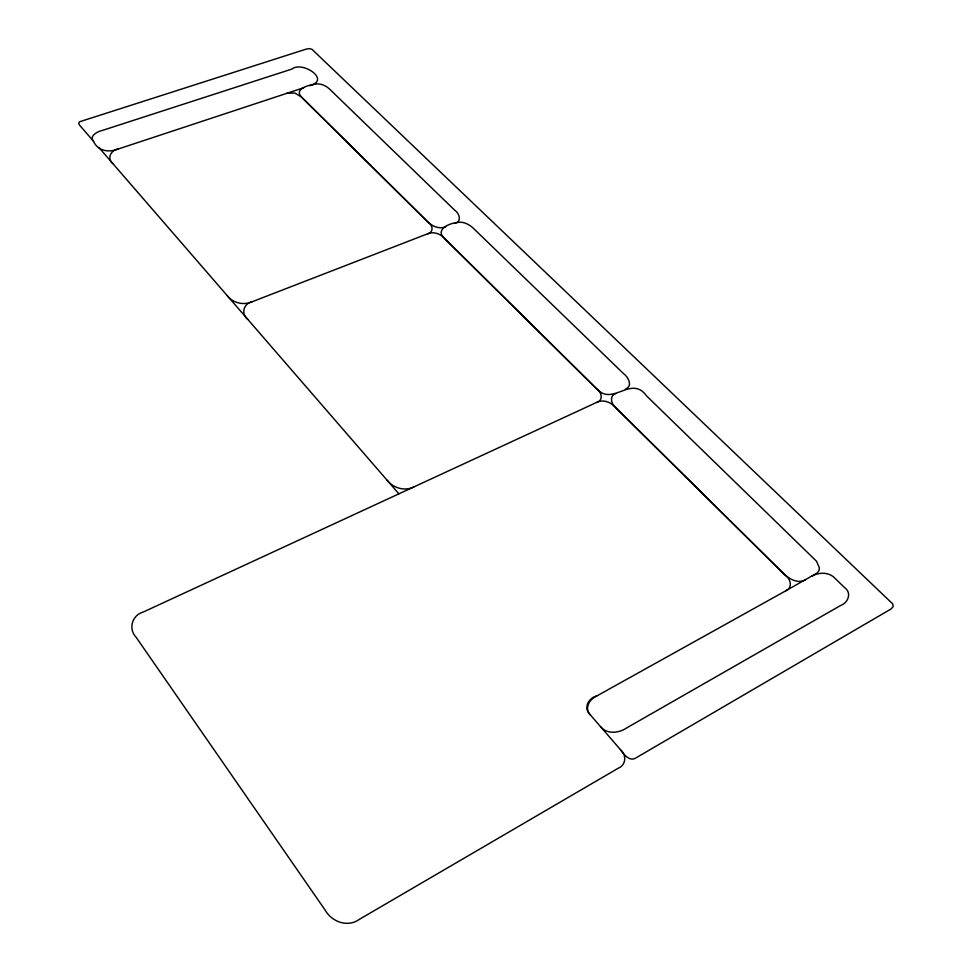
<?xml version="1.0" encoding="UTF-8"?>
<svg xmlns="http://www.w3.org/2000/svg" width="972" height="972" viewBox="0 0 972 972"><rect width="100%" height="100%" fill="white"/><g stroke="black" fill="none" stroke-linecap="round" stroke-linejoin="round"><path stroke-width="1.46" d="M811.985 576.226C818.91 571.949 829.323 571.913 835.191 578.51L844.583 587.598C852.055 592.762 848.167 602.871 840.61 605.495L626.405 728.077C618.52 733.374 606.407 734.504 600.113 726.157L591.122 715.781A24.798 19.61 22.6 0 1 590.466 715.003C582.993 708.527 588.133 697.945 596.82 695.976A60.143 47.762 24.7 0 1 597.78 695.43L785.255 591.098A28.54 20.4 22.6 0 0 785.862 590.745C792.715 587.866 790.844 579.215 785.704 575.631L615.252 407.134C610.683 402.153 603.077 399.055 596.674 402.408L414.655 486.559C405.215 491.735 393.21 488.248 386.832 479.925L247.787 319.387M596.82 695.976C589.603 698.965 583.832 708.467 590.466 715.003M247.702 319.29C240.57 313.677 243.802 303.118 252.501 301.612L427.364 233.9C433.135 231.312 439.976 233.45 444.119 237.982A38.686 24.798 9.6 0 0 446.039 240.035L594.487 386.795A42.209 28.577 15 0 0 596.978 389.079C612.882 406.466 631.411 374.572 646.623 395.981L816.516 561.233L819.384 567.83L818.983 570.552L817.355 572.873L785.862 590.745M615.701 393.611C609.25 395.738 611.084 403.659 615.252 407.134A42.671 29.063 15.9 0 0 617.548 409.577L781.719 571.876A47.458 33.133 23 0 0 784.683 574.622C790.054 579.421 798.146 583.747 805.241 579.956M596.869 402.323C603.576 400.306 601.668 392.214 596.978 389.079L444.119 237.982C435.152 229.854 448.906 223.293 456.002 222.855C462.672 220.656 469.549 224.35 474.154 229.04L623.453 373.552C628.228 376.966 633.246 386.188 625.336 389.152M309.861 85.706C331.245 79.947 302.304 60.592 291.904 69.073L102.412 130.418C97.832 131.329 89.084 135.873 93.263 140.964M414.036 486.851L143.091 612.117C132.058 615.191 128.061 628.872 136.08 637.207L324.891 909.731C331.464 921.723 347.587 927.896 359.348 919.354L618.435 768.111C626.065 765.098 626.636 755.195 620.816 750.08M455.054 223.171C462.174 221.409 459.234 213.135 454.689 210.195L330.298 89.789C326.252 85.657 320.274 82.814 314.43 84.285C309.375 84.904 293.41 88.962 301.575 97.091L428.798 222.843C433.257 225.674 433.391 232.685 427.546 233.827M252.198 301.733C243.68 305.524 233.061 303.191 227.302 295.743M445.747 226.78C439.915 229.173 433.305 226.865 428.798 222.843A38.175 24.264 9 0 1 426.696 220.923L303.191 98.828A35.539 21.153 5.8 0 1 301.575 97.091L294.929 93.057L287.153 93.227L118.596 148.886C111.27 149.688 106.276 158.327 112.886 163.636M286.631 93.373L303.811 87.711M118.317 148.983C109.484 152.689 97.88 151.401 93.567 141.341M98.877 147.465L112.594 163.308M247.374 318.901L227.703 296.205M600.502 726.606L620.379 749.57M112.959 163.721L227.229 295.646M398.897 493.849L387.075 480.204M620.44 749.631C623.356 753.968 629.649 762.206 635.955 757.893L891.117 608.946L893.195 606.662L892.661 603.855L312.012 49.353L309.412 48.612L306.374 49.062L79.668 121.743L78.708 123.104L79.242 124.756L93.531 141.292"/></g></svg>
